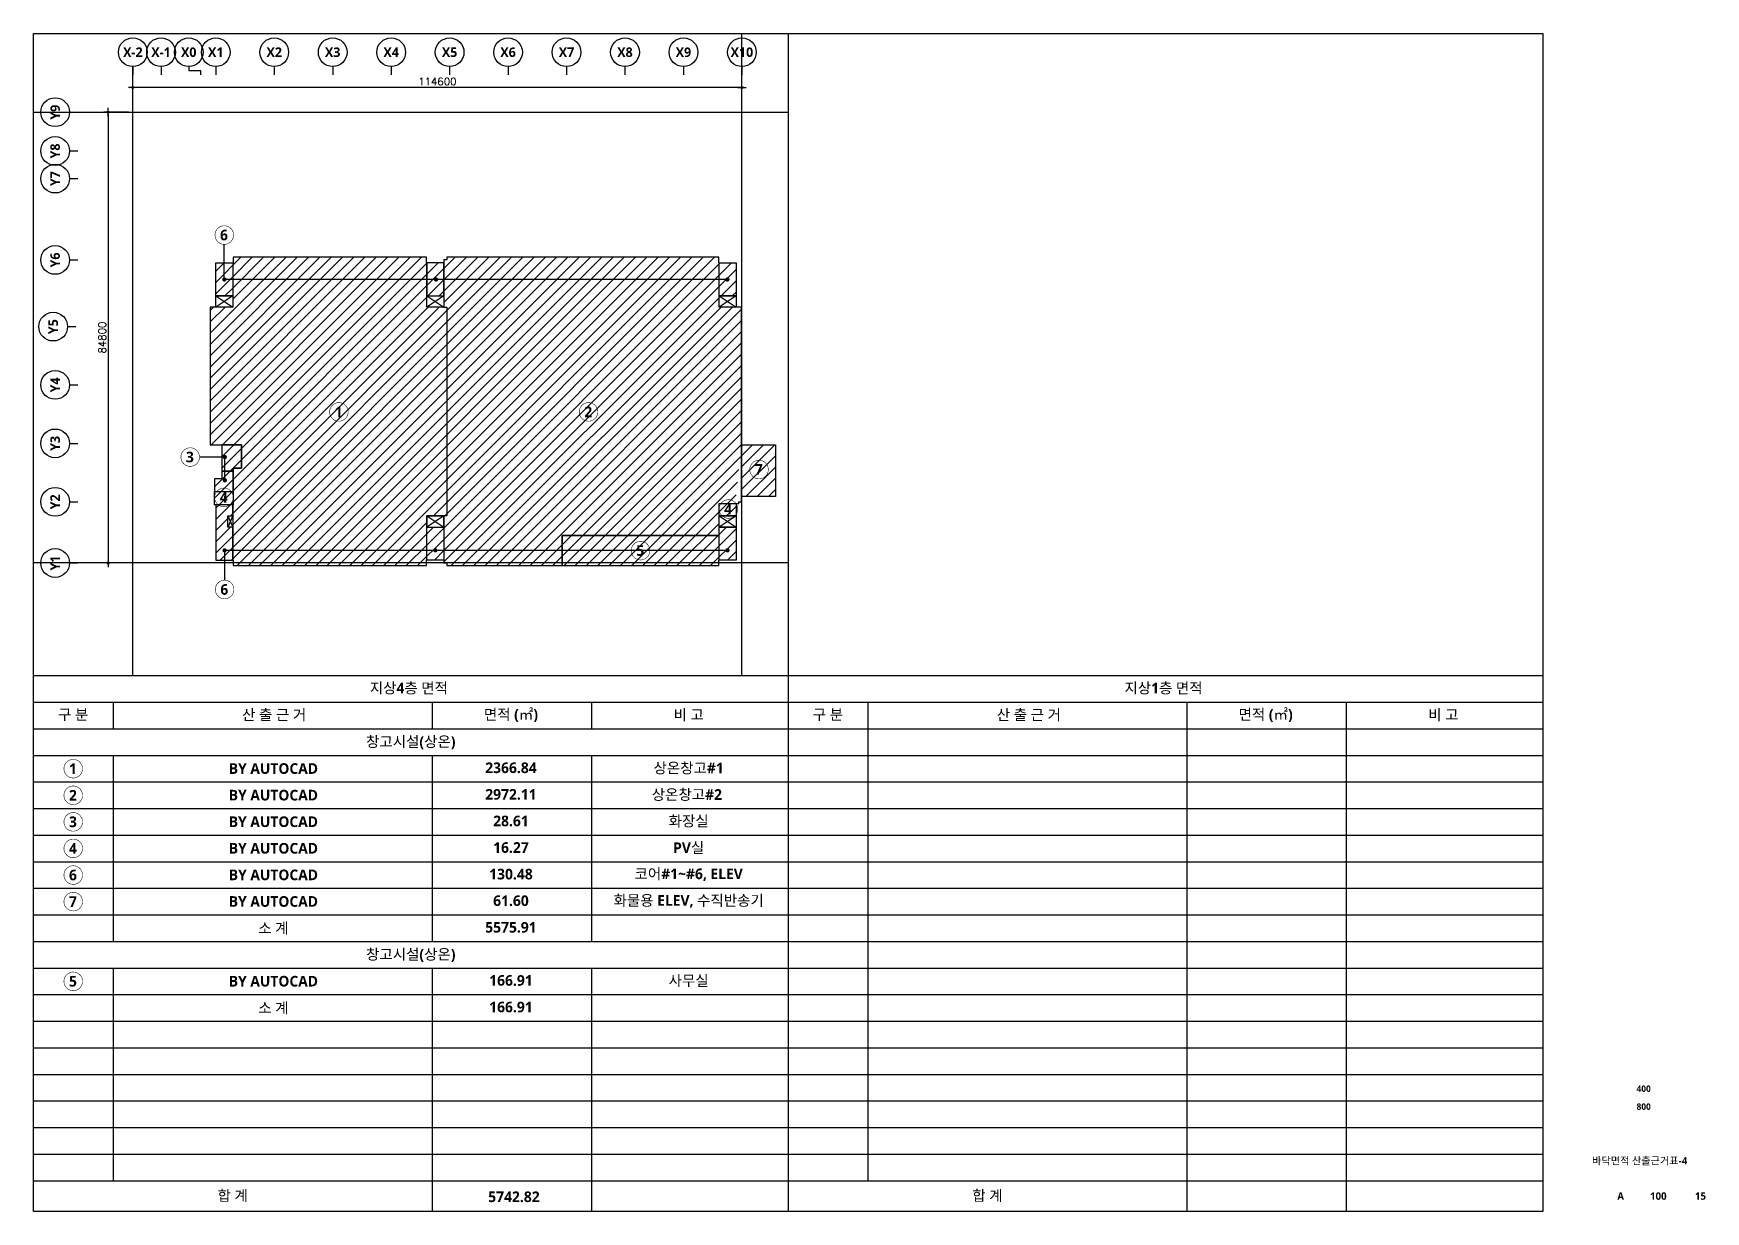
# Model space of a CAD drawing. Header units: millimetres. Extents: x 8000 to 190005487, y 8000 to 455456909.
# Drawn here: x 1016000 to 1330622, y 8000 to 229600 of the extents above; entities that cross this region are included whole.
import ezdxf
from ezdxf.enums import TextEntityAlignment as Align

# ---------------------------------------------------------------- set-up
doc = ezdxf.new("R2010")
doc.units = ezdxf.units.MM
doc.header["$LTSCALE"] = 800
doc.header["$MEASUREMENT"] = 0
doc.header["$PDSIZE"] = -10
doc.layers.get('0').update_dxf_attribs({"linetype": 'CONTINUOUS'})
doc.layers.get('Defpoints').update_dxf_attribs({"color": 153, "linetype": 'CONTINUOUS'})
for name, color, linetype in [('1-HY', 8, 'CONTINUOUS'), ('8', 8, 'CONTINUOUS'), ('A-ANNO-TEXT2', 3, 'CONTINUOUS'), ('A-ANNO-TITL', 7, 'CONTINUOUS'), ('COL', 2, 'CONTINUOUS'), ('X-SEC-종$0$A-ST-AXIS-BUB', 7, 'CONTINUOUS')]:
    doc.layers.add(name, color=color, linetype=linetype)
doc.styles.add('SH_대대리576', font='NanumGothicBold.ttf')
doc.styles.get("Standard").update_dxf_attribs({"font": 'SIMPLEX.shx'})
doc.dimstyles.new('사본 SHP 800', dxfattribs={"dimscale": 400, "dimtxt": 3.5, "dimasz": 1, "dimexe": 2, "dimexo": 2, "dimgap": 1, "dimtad": 1, "dimdec": 0, "dimzin": 0, "dimdsep": 46, "dimtxsty": 'Standard', "dimblk": 'DIMDOT', "dimcen": 0.09, "dimclrt": 3, "dimadec": 0, "dimazin": 1, "dimtfac": 1, "dimtdec": 0, "dimtix": 1, "dimtmove": 2, "dimatfit": 0, "dimldrblk": 'DIMDOT', "dimfxl": 1, "dimtfillclr": 3, "dimtolj": 1, "dimtzin": 0, "dimarcsym": 0})

# ---------------------------------------------------------------- blocks, each defined once
blk = doc.blocks.new('X-SEC-종$0$A-ST-AXIS-BUB-1')
at = {"layer": 'X-SEC-종$0$A-ST-AXIS-BUB'}
blk.add_line((0, 350), (0, 0), dxfattribs=at)
blk.add_circle((0, 950), 600, dxfattribs=at)
blk = doc.blocks.new('A$C75C439D1')
at = {"layer": 'X-SEC-종$0$A-ST-AXIS-BUB'}
blk.add_line((1800, 1050, -103000), (1800, 525, -103000), dxfattribs=at)
at = {"layer": 'X-SEC-종$0$A-ST-AXIS-BUB', "elevation": -103000}
blk.add_lwpolyline([(3323, 0), (3323, 525), (1800, 525)], dxfattribs=at)
at = {"layer": 'X-SEC-종$0$A-ST-AXIS-BUB'}
blk.add_circle((1800, 2850, -103000), 1800, dxfattribs=at)
blk = doc.blocks.new('DIMDOT')
at = {"color": 0}
blk.add_line((-2, 0), (2, 0), dxfattribs=at)
for radius in [0.5, 0.25]:
    blk.add_circle((0, 0), radius, dxfattribs=at)
blk = doc.blocks.new('*D115')
at = {"color": 0, "lineweight": -2}
for p, q in [((1033905, 214793), (1029257, 214793)), ((1030057, 214393), (1030057, 130393)), ((1033905, 129993), (1029257, 129993))]:
    blk.add_line(p, q, dxfattribs=at)
at = {"layer": 'Defpoints', "color": 0}
for p in [(1034705, 214793), (1030057, 129993), (1034705, 129993)]:
    blk.add_point(p, dxfattribs=at)
at = {"color": 0, "linetype": 'ByBlock', "lineweight": -2, "xscale": 400, "yscale": 400, "zscale": 400}
for p, rotation in [((1030057, 214793), 90), ((1030057, 129993), 270)]:
    blk.add_blockref('DIMDOT', p, dxfattribs=dict(at, rotation=rotation))
at = {"color": 3, "insert": (1028956, 172393), "char_height": 1400, "attachment_point": 5, "rotation": 90}
blk.add_mtext('\\A1;84800', dxfattribs=at)
blk = doc.blocks.new('*D116')
at = {"color": 0, "lineweight": -2}
for p, q in [((1034705, 215593), (1034705, 220241)), ((1149305, 215593), (1149305, 220241)), ((1148905, 219441), (1035105, 219441))]:
    blk.add_line(p, q, dxfattribs=at)
at = {"layer": 'Defpoints', "color": 0}
for p in [(1034705, 219441), (1034705, 214793), (1149305, 214793)]:
    blk.add_point(p, dxfattribs=at)
at = {"color": 0, "linetype": 'ByBlock', "lineweight": -2, "xscale": 400, "yscale": 400, "zscale": 400, "rotation": 180}
blk.add_blockref('DIMDOT', (1034705, 219441), dxfattribs=at)
at = {"color": 0, "linetype": 'ByBlock', "lineweight": -2, "xscale": 400, "yscale": 400, "zscale": 400}
blk.add_blockref('DIMDOT', (1149305, 219441), dxfattribs=at)
at = {"color": 3, "insert": (1092005, 220542), "char_height": 1400, "attachment_point": 5}
blk.add_mtext('\\A1;114600', dxfattribs=at)

msp = doc.modelspace()

# ---------------------------------------------------------------- hatches: boundary and pattern name
at = {"layer": '1-HY', "transparency": 33554687}
h = msp.add_hatch(dxfattribs=at)
h.set_pattern_fill('ANSI31', color=256, scale=12000)
h.set_pattern_definition([(45, (-2359982.4, 1441491.1), (-1060.6602, 1060.6602), [])])
h.paths.add_polyline_path([(1050305.3, 186442.9), (1053505.3, 186442.9), (1053505.3, 180242.9), (1050305.3, 180242.9)])
h.paths.add_polyline_path([(1115455.3, 135142.9), (1115455.3, 129492.9), (1144855.3, 129492.9), (1144955.3, 129492.9), (1144955.3, 130542.9), (1145005.3, 130542.9), (1145005.3, 135142.9)])
h.paths.add_polyline_path([(1051455.3, 147252.9), (1051455.3, 145792.9), (1050055.3, 145792.9), (1050055.3, 143442.9), (1053555.3, 143442.9), (1053555.3, 147252.9)])
h.paths.add_polyline_path([(1149255.3, 142492.9), (1149255.3, 152192.9), (1155605.3, 152192.9), (1155605.3, 142492.9)])
h.paths.add_polyline_path([(1050305.3, 178142.9), (1050305.3, 178092.9), (1049255.3, 178092.9), (1049255.3, 152192.9), (1055155.3, 152192.9), (1055155.3, 147852.9), (1053555.3, 147852.9), (1053555.3, 140942.9), (1053505.3, 140942.9), (1053505.3, 130542.9), (1053555.3, 130542.9), (1053555.3, 129492.9), (1089955.3, 129492.9), (1089955.3, 130542.9), (1090005.3, 130542.9), (1090005.3, 138842.9), (1093205.3, 138842.9), (1093205.3, 129992.9), (1093755.3, 129992.9), (1093755.3, 129492.9), (1115455.3, 129492.9), (1115455.3, 135142.9), (1145005.3, 135142.9), (1145005.3, 138842.9), (1148205.3, 138842.9), (1148205.3, 142492.9), (1149255.3, 152192.9), (1149255.3, 178092.9), (1148205.3, 178092.9), (1148205.3, 178142.9), (1145005.3, 178142.9), (1145005.3, 186442.9), (1144955.3, 186442.9), (1144955.3, 187492.9), (1093755.3, 187492.9), (1093755.3, 186992.9), (1093205.3, 186992.9), (1093205.3, 178142.9), (1090005.3, 178142.9), (1090005.3, 186442.9), (1089955.3, 186442.9), (1089955.3, 187492.9), (1053555.3, 187492.9), (1053555.3, 186442.9), (1053505.3, 186442.9), (1053505.3, 178142.9)])
h.paths.add_polyline_path([(1148205.3, 180242.9), (1145005.3, 180242.9), (1145005.3, 186442.9), (1148205.3, 186442.9)])
h.paths.add_polyline_path([(1050055.3, 143442.9), (1053555.3, 143442.9), (1053555.3, 140942.9), (1050055.3, 140942.9)])
h.paths.add_polyline_path([(1051455.3, 152192.9), (1051455.3, 147252.9), (1053555.3, 147252.9), (1053555.3, 147852.9), (1055155.3, 147852.9), (1055155.3, 152192.9)])
h.paths.add_polyline_path([(1053505.3, 138842.9), (1053505.3, 140942.9), (1050305.3, 140942.9), (1050305.3, 130542.9), (1053505.3, 130542.9), (1053505.3, 136742.9), (1052555.3, 136742.9), (1052555.3, 138842.9)])
h.paths.add_polyline_path([(1148205.3, 130542.9), (1145005.3, 130542.9), (1145005.3, 136742.9), (1148205.3, 136742.9)])
h.paths.add_polyline_path([(1093205.3, 130542.9), (1090005.3, 130542.9), (1090005.3, 136742.9), (1093205.3, 136742.9)], flags=16)
h.paths.add_polyline_path([(1090005.3, 180242.9), (1093205.3, 180242.9), (1093205.3, 186442.9), (1090005.3, 186442.9), (1090005.3, 180242.9)], flags=16)

# ---------------------------------------------------------------- linework, layer by layer
for p, q in [((1053505.3, 180242.9), (1050305.3, 178142.9)), ((1050305.3, 180242.9), (1053505.3, 178142.9)), ((1090005.3, 180242.9, -103000), (1093205.3, 178142.9)), ((1093205.3, 180242.9, -103000), (1090005.3, 178142.9)), ((1145005.3, 180242.9, -103000), (1148205.3, 178142.9)), ((1148205.3, 180242.9, -103000), (1145005.3, 178142.9)), ((1052555.3, 138842.9, -103000), (1053505.3, 136742.9, -103000)), ((1053505.3, 138842.9, -103000), (1052555.3, 136742.9, -103000)), ((1090005.3, 138842.9), (1093205.3, 136742.9, -103000)), ((1093205.3, 138842.9), (1090005.3, 136742.9, -103000)), ((1148205.3, 138842.9), (1145005.3, 136742.9)), ((1145005.3, 138842.9), (1148205.3, 136742.9)), ((1031000, 103800), (1031000, 98800)), ((1031000, 103800), (1031000, 98800)), ((1031000, 103800), (1031000, 98800)), ((1091000, 103800), (1091000, 98800)), ((1121000, 103800), (1121000, 98800)), ((1173000, 103800), (1173000, 13800)), ((1233000, 103800), (1233000, 8000)), ((1263000, 103800), (1263000, 8000)), ((1016000, 98800), (1300000, 98800)), ((1016000, 93800), (1300000, 93800)), ((1031000, 93800), (1031000, 58800)), ((1091000, 93800), (1091000, 58800)), ((1121000, 93800), (1121000, 58800)), ((1016000, 88800), (1300000, 88800)), ((1016000, 83800), (1300000, 83800)), ((1016000, 78800), (1300000, 78800)), ((1016000, 73800), (1300000, 73800)), ((1016000, 68800), (1300000, 68800)), ((1016000, 63800), (1300000, 63800)), ((1016000, 58800), (1300000, 58800)), ((1016000, 53800), (1300000, 53800)), ((1031000, 53800), (1031000, 13800)), ((1091000, 53800), (1091000, 8000)), ((1121000, 53800), (1121000, 8000)), ((1016000, 48800), (1300000, 48800)), ((1016000, 43800), (1300000, 43800)), ((1016000, 38800), (1300000, 38800)), ((1016000, 33800), (1300000, 33800)), ((1016000, 28800), (1300000, 28800)), ((1016000, 23800), (1300000, 23800)), ((1016000, 18800), (1300000, 18800)), ((1016000, 13800), (1300000, 13800))]:
    msp.add_line(p, q)
at = {"elevation": -103000}
for points in [[(1146583, 183323.3), (1051910.5, 183323.3), (1051910.5, 189926.9)], [(1052013, 145548.9), (1052013, 149919), (1047244, 149919)], [(1146583, 132371.6), (1051970.8, 132371.6), (1051970.8, 126756.8)]]:
    msp.add_lwpolyline(points, dxfattribs=at)
at = {"const_width": 400, "elevation": -103000}
for points in [[(1051710.5, 183323.3, 1), (1052110.5, 183323.3, 1)], [(1091543.9, 183323.3, 1), (1091943.9, 183323.3, 1)], [(1146383, 183323.3, 1), (1146783, 183323.3, 1)], [(1051813, 149919, 1), (1052213, 149919, 1)], [(1051813, 145548.9, 1), (1052213, 145548.9, 1)], [(1051770.8, 132371.6, 1), (1052170.8, 132371.6, 1)], [(1091418, 132371.6, 1), (1091818, 132371.6, 1)], [(1146383, 132371.6, 1), (1146783, 132371.6, 1)]]:
    msp.add_lwpolyline(points, format="xyb", close=True, dxfattribs=at)
at = {"const_width": 100}
for points in [[(1021736.7, 91298.2, 1), (1025236.7, 91298.2, 1)], [(1021736.7, 86298.2, 1), (1025236.7, 86298.2, 1)], [(1021736.7, 81298.2, 1), (1025236.7, 81298.2, 1)], [(1021736.7, 76298.2, 1), (1025236.7, 76298.2, 1)], [(1021736.7, 71298.2, 1), (1025236.7, 71298.2, 1)], [(1021736.7, 66298.2, 1), (1025236.7, 66298.2, 1)], [(1021736.7, 51298.2, 1), (1025236.7, 51298.2, 1)]]:
    msp.add_lwpolyline(points, format="xyb", close=True, dxfattribs=at)
at = {"layer": '8'}
for p, q in [((1149305.3, 108800), (1149305.3, 229600)), ((1034705.3, 108800), (1034705.3, 223367.9)), ((1016000, 214792.9), (1158000, 214792.9)), ((1158000, 129992.9), (1016000, 129992.9))]:
    msp.add_line(p, q, dxfattribs=at)
at = {"layer": 'A-ANNO-TEXT2', "const_width": 100, "elevation": -103000}
for points in [[(1050160.5, 191676.9, 1), (1053660.5, 191676.9, 1)], [(1043744, 149919, 1), (1047244, 149919, 1)], [(1128475.7, 132318.6, 1), (1131975.7, 132318.6, 1)], [(1050220.8, 125006.8, 1), (1053720.8, 125006.8, 1)]]:
    msp.add_lwpolyline(points, format="xyb", close=True, dxfattribs=at)
at = {"layer": 'A-ANNO-TEXT2', "const_width": 100}
for points in [[(1071719, 158413.5, 1), (1075219, 158413.5, 1)], [(1118694.9, 158413.5, 1), (1122194.9, 158413.5, 1)], [(1150774.3, 147573.2, 1), (1154274.3, 147573.2, 1)], [(1050094.1, 142332.5, 1), (1053594.1, 142332.5, 1)], [(1145028.4, 140150.6, 1), (1148528.4, 140150.6, 1)]]:
    msp.add_lwpolyline(points, format="xyb", close=True, dxfattribs=at)
at = {"layer": 'COL'}
for p, q in [((1158000, 229600), (1158000, 8000)), ((1016000, 108800), (1300000, 108800)), ((1016000, 103800), (1300000, 103800))]:
    msp.add_line(p, q, dxfattribs=at)
for points in [[(1148205.3, 141192.9), (1148755.3, 141192.9), (1148755.3, 141492.9), (1149255.3, 141492.9), (1149255.3, 142492.9), (1149255.3, 142492.9), (1149255.3, 152192.9), (1149255.3, 152192.9), (1149255.3, 178092.9), (1148205.3, 178092.9), (1148205.3, 178142.9), (1145005.3, 178142.9), (1145005.3, 186442.9), (1144955.3, 186442.9), (1144955.3, 187492.9), (1093755.3, 187492.9), (1093755.3, 186992.9), (1093755.3, 186992.9), (1093205.3, 186992.9), (1093205.3, 178142.9), (1090005.3, 178142.9), (1090005.3, 186442.9), (1089955.3, 186442.9), (1089955.3, 187492.9), (1053555.3, 187492.9), (1053555.3, 186442.9), (1053505.3, 186442.9), (1053505.3, 178142.9), (1050305.3, 178142.9), (1050305.3, 178092.9), (1049255.3, 178092.9), (1049255.3, 152192.9), (1055155.3, 152192.9), (1055155.3, 147852.9), (1053555.3, 147852.9), (1053555.3, 140942.9), (1053505.3, 140942.9), (1053505.3, 130542.9), (1053555.3, 130542.9), (1053555.3, 129492.9), (1089955.3, 129492.9), (1089955.3, 130542.9), (1090005.3, 130542.9), (1090005.3, 138842.9), (1093205.3, 138842.9), (1093205.3, 129992.9), (1093755.3, 129992.9), (1093755.3, 129492.9), (1115455.3, 129492.9), (1115455.3, 135142.9), (1145005.3, 135142.9), (1145005.3, 141192.9), (1148205.3, 141192.9), (1148205.3, 141192.9)], [(1050305.3, 186442.9), (1053505.3, 186442.9), (1053505.3, 180242.9), (1050305.3, 180242.9)], [(1050305.3, 180242.9), (1053505.3, 180242.9), (1053505.3, 178142.9), (1050305.3, 178142.9)], [(1149255.3, 152192.9), (1155605.3, 152192.9), (1155605.3, 142492.9), (1149255.3, 142492.9)], [(1145005.3, 141192.9), (1148205.3, 141192.9), (1148205.3, 138842.9), (1145005.3, 138842.9)], [(1145005.3, 138842.9), (1148205.3, 138842.9), (1148205.3, 136742.9), (1145005.3, 136742.9)]]:
    msp.add_lwpolyline(points, close=True, dxfattribs=at)
at = {"layer": 'COL', "elevation": -103000}
for points in [[(1090005.3, 180242.9), (1093205.3, 180242.9), (1093205.3, 186442.9), (1090005.3, 186442.9), (1090005.3, 180242.9), (1090005.3, 180242.9)], [(1148205.3, 180242.9), (1145005.3, 180242.9), (1145005.3, 186442.9), (1148205.3, 186442.9)], [(1090005.3, 180242.9), (1093205.3, 180242.9), (1093205.3, 178142.9), (1090005.3, 178142.9)], [(1145005.3, 180242.9), (1148205.3, 180242.9), (1148205.3, 178142.9), (1145005.3, 178142.9)], [(1051455.3, 152192.9), (1051455.3, 147252.9), (1053555.3, 147252.9), (1053555.3, 147852.9), (1055155.3, 147852.9), (1055155.3, 152192.9)], [(1051455.3, 147252.9), (1051455.3, 145792.9), (1050055.3, 145792.9), (1050055.3, 143442.9), (1053555.3, 143442.9), (1053555.3, 147252.9), (1051455.3, 147252.9)], [(1050055.3, 143442.9), (1053555.3, 143442.9), (1053555.3, 140942.9), (1050055.3, 140942.9)], [(1053505.3, 138842.9), (1053505.3, 140942.9), (1050305.3, 140942.9), (1050305.3, 130542.9), (1053505.3, 130542.9), (1053505.3, 136742.9), (1052555.3, 136742.9), (1052555.3, 138842.9)], [(1053505.3, 136742.9), (1052555.3, 136742.9), (1052555.3, 138842.9), (1053505.3, 138842.9)], [(1090005.3, 136742.9), (1093205.3, 136742.9), (1093205.3, 138842.9), (1090005.3, 138842.9)], [(1093205.3, 130542.9), (1090005.3, 130542.9), (1090005.3, 136742.9), (1093205.3, 136742.9)], [(1148205.3, 130542.9), (1145005.3, 130542.9), (1145005.3, 136742.9), (1148205.3, 136742.9)], [(1115455.3, 135142.9), (1115455.3, 129492.9), (1144855.3, 129492.9), (1144955.3, 129492.9), (1144955.3, 130542.9), (1145005.3, 130542.9), (1145005.3, 135142.9)]]:
    msp.add_lwpolyline(points, close=True, dxfattribs=at)
at = {"layer": 'COL'}
msp.add_lwpolyline([(1093205.3, 178142.9), (1093205.3, 178092.9), (1093755.3, 178092.9), (1093755.3, 138892.9), (1093205.3, 138892.9), (1093205.3, 138842.9)], dxfattribs=at)
at = {"layer": 'Defpoints'}
msp.add_lwpolyline([(1016000, 229600), (1300000, 229600), (1300000, 8000), (1016000, 8000)], close=True, dxfattribs=at)

# ---------------------------------------------------------------- block references
at = {"layer": 'X-SEC-종$0$A-ST-AXIS-BUB'}
for name, p, xscale, yscale, zscale in [('X-SEC-종$0$A-ST-AXIS-BUB-1', (1034705.3, 221792.9), 4.5, 4.5, 4.5), ('X-SEC-종$0$A-ST-AXIS-BUB-1', (1040005.3, 221792.9), 4.5, 4.5, 4.5), ('A$C75C439D1', (1042521, 221792.9), 1.5, 1.5, 1.5), ('X-SEC-종$0$A-ST-AXIS-BUB-1', (1050305.3, 221792.9), 4.5, 4.5, 4.5), ('X-SEC-종$0$A-ST-AXIS-BUB-1', (1061305.3, 221792.9), 4.5, 4.5, 4.5), ('X-SEC-종$0$A-ST-AXIS-BUB-1', (1072305.3, 221792.9), 4.5, 4.5, 4.5), ('X-SEC-종$0$A-ST-AXIS-BUB-1', (1083305.3, 221792.9), 4.5, 4.5, 4.5), ('X-SEC-종$0$A-ST-AXIS-BUB-1', (1094305.3, 221792.9), 4.5, 4.5, 4.5), ('X-SEC-종$0$A-ST-AXIS-BUB-1', (1105305.3, 221792.9), 4.5, 4.5, 4.5), ('X-SEC-종$0$A-ST-AXIS-BUB-1', (1116305.3, 221792.9), 4.5, 4.5, 4.5), ('X-SEC-종$0$A-ST-AXIS-BUB-1', (1127305.3, 221792.9), 4.5, 4.5, 4.5), ('X-SEC-종$0$A-ST-AXIS-BUB-1', (1138305.3, 221792.9), 4.5, 4.5, 4.5), ('X-SEC-종$0$A-ST-AXIS-BUB-1', (1149305.3, 221792.9), 4.5, 4.5, 4.5)]:
    msp.add_blockref(name, p, dxfattribs=dict(at, xscale=xscale, yscale=yscale, zscale=zscale))
at = {"layer": 'X-SEC-종$0$A-ST-AXIS-BUB', "xscale": 4.5, "yscale": 4.5, "zscale": 4.5, "rotation": 90}
for p in [(1024352.3, 214792.9), (1024352.3, 207492.9), (1024352.3, 202292.9), (1024352.3, 186992.9), (1023990.4, 174450.6), (1024352.3, 163492.9), (1024352.3, 152492.9), (1024352.3, 141492.9), (1024352.3, 129992.9)]:
    msp.add_blockref('X-SEC-종$0$A-ST-AXIS-BUB-1', p, dxfattribs=at)

# ---------------------------------------------------------------- texts
at = {"layer": 'A-ANNO-TEXT2', "style": 'SH_대대리576'}
for s, p in [('6', (1051855.7, 191686.4, -103000)), ('1', (1073414.2, 158423)), ('2', (1120390.1, 158423)), ('3', (1045439.2, 149928.5, -103000)), ('7', (1152469.6, 147582.7)), ('4', (1051789.3, 142342.1)), ('4', (1146723.7, 140160.1)), ('5', (1130170.9, 132328.1, -103000)), ('6', (1051916, 125016.3, -103000)), ('지상4층 면적', (1086639, 106495.9)), ('지상1층 면적', (1228639, 106495.9)), ('구 분', (1023482.3, 101469.6)), ('산 출 근 거 ', (1061626, 101469.6)), ('면적 (㎡)', (1105847.6, 101469.6)), ('비 고', (1139285.8, 101469.6)), ('구 분', (1165482.3, 101469.6)), ('산 출 근 거 ', (1203626, 101469.6)), ('면적 (㎡)', (1247847.6, 101469.6)), ('비 고', (1281285.8, 101469.6)), ('창고시설(상온)', (1087000, 96300)), ('1', (1023431.9, 91307.7)), ('BY AUTOCAD', (1061149.2, 91328.1)), ('2366.84', (1105847.6, 91469.6)), ('상온창고#1', (1139285.8, 91469.6)), ('2', (1023431.9, 86307.7)), ('BY AUTOCAD', (1061149.2, 86328.1)), ('2972.11', (1105847.6, 86469.6)), ('상온창고#2 ', (1139285.8, 86469.6)), ('3', (1023431.9, 81307.7)), ('BY AUTOCAD', (1061149.2, 81328.1)), ('28.61', (1105847.6, 81469.6)), ('화장실', (1139285.8, 81469.6)), ('4', (1023431.9, 76307.7)), ('BY AUTOCAD', (1061149.2, 76328.1)), ('16.27', (1105847.6, 76469.6)), ('PV실', (1139285.8, 76469.6)), ('130.48', (1105847.6, 71469.6)), ('코어#1~#6, ELEV', (1139285.8, 71469.6)), ('6', (1023431.9, 71307.7)), ('BY AUTOCAD', (1061149.2, 71328.1)), ('7', (1023431.9, 66307.7)), ('BY AUTOCAD', (1061149.2, 66328.1)), ('61.60', (1105847.6, 66469.6)), ('화물용 ELEV, 수직반송기', (1139285.8, 66469.6)), ('소 계', (1061149.2, 61328.1)), ('5575.91', (1105847.6, 61469.6)), ('창고시설(상온)', (1087000, 56300)), ('5', (1023431.9, 51307.7)), ('BY AUTOCAD', (1061149.2, 51328.1)), ('166.91', (1105847.6, 51469.6)), ('사무실', (1139285.8, 51469.6)), ('소 계', (1061149.2, 46328.1)), ('166.91', (1105847.6, 46469.6)), ('합 계', (1053498, 11039.9)), ('5742.82', (1106408.8, 10779.4)), ('합 계', (1195498, 11039.9))]:
    msp.add_text(s, height=2000, dxfattribs=at).set_placement(p, align=Align.MIDDLE)
at = {"layer": 'A-ANNO-TITL', "style": 'SH_대대리576'}
for s, height, p in [('400', 1200, (1318980.7, 31111.2)), ('800', 1200, (1318980.7, 27733.6)), ('바닥면적 산출근거표-4', 1400, (1318227, 17589)), ('A', 1400, (1314650.1, 10908.4)), ('100', 1400, (1321734.4, 10908.4)), ('15', 1400, (1329663, 10908.4))]:
    msp.add_text(s, height=height, dxfattribs=at).set_placement(p, align=Align.MIDDLE)
at = {"layer": 'X-SEC-종$0$A-ST-AXIS-BUB', "style": 'SH_대대리576'}
for s, p in [('X-2', (1034705.3, 226067.9)), ('X-1', (1040005.3, 226067.9)), ('X0', (1045221, 226067.9)), ('X1', (1050305.3, 226067.9)), ('X2', (1061305.3, 226067.9)), ('X3', (1072305.3, 226067.9)), ('X4', (1083305.3, 226067.9)), ('X5', (1094305.3, 226067.9)), ('X6', (1105305.3, 226067.9)), ('X7', (1116305.3, 226067.9)), ('X8', (1127305.3, 226067.9)), ('X9', (1138305.3, 226067.9)), ('X10', (1149305.3, 226067.9))]:
    msp.add_text(s, height=1800, dxfattribs=at).set_placement(p, align=Align.MIDDLE_CENTER)
for s, p in [('Y9', (1020077.3, 214792.9)), ('Y8', (1020077.3, 207492.9)), ('Y7', (1020077.3, 202292.9)), ('Y6', (1020077.3, 186992.9)), ('Y5', (1019715.4, 174450.6)), ('Y4', (1020077.3, 163492.9)), ('Y3', (1020077.3, 152492.9)), ('Y2', (1020077.3, 141492.9)), ('Y1', (1020077.3, 129992.9))]:
    msp.add_text(s, height=1800, rotation=90, dxfattribs=at).set_placement(p, align=Align.MIDDLE_CENTER)

# ---------------------------------------------------------------- dimensions: what is measured, and where the dimension line sits
dim = msp.add_linear_dim(base=(1034705.3, 219441.4), p1=(1149305.3, 214792.9), p2=(1034705.3, 214792.9), dimstyle='사본 SHP 800')
dim.commit()
dim.dimension.update_dxf_attribs({"geometry": '*D116', "text_midpoint": (1092005.3, 220542.3)})
dim = msp.add_linear_dim(base=(1030056.8, 129992.9), p1=(1034705.3, 214792.9), p2=(1034705.3, 129992.9), angle=90, dimstyle='사본 SHP 800')
dim.commit()
dim.dimension.update_dxf_attribs({"geometry": '*D115', "text_midpoint": (1028955.9, 172392.9)})

doc.saveas('drawing.dxf')
